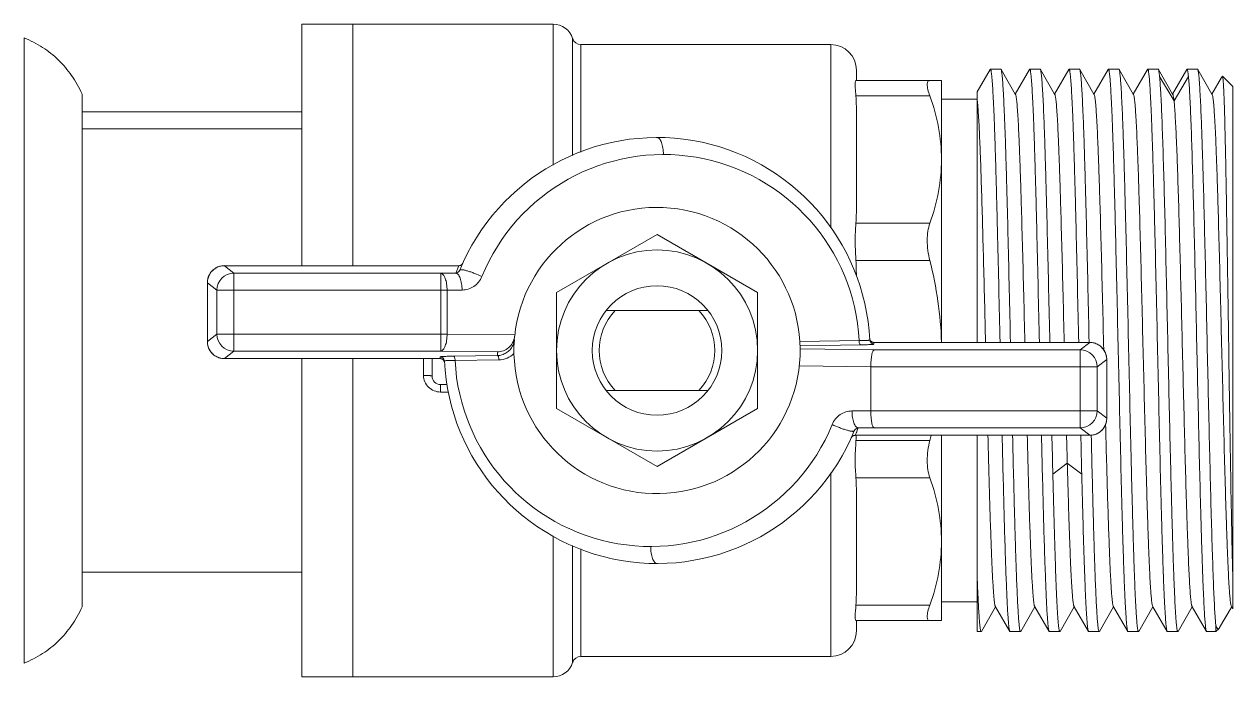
# Model space of a CAD drawing. Header units: millimetres. Extents: x 206 to 1899, y -454 to 296.
# Drawn here: x 659.373 to 663.807, y -386.796 to -384.403 of the extents above; entities that cross this region are included whole.
import ezdxf

# ---------------------------------------------------------------- set-up
doc = ezdxf.new("R2010")
doc.units = ezdxf.units.MM
doc.layers.add('细实线', color=7, linetype='Continuous', lineweight=15)

msp = doc.modelspace()

# ---------------------------------------------------------------- linework, layer by layer
at = {"layer": '细实线', "linetype": 'Continuous', "lineweight": 9}
for p, q in [((660.3914, -384.4027), (661.3133, -384.4027)), ((660.3914, -384.4027), (660.3914, -385.2885)), ((660.5789, -384.4027), (660.5789, -385.2885)), ((661.3133, -384.92), (661.3133, -384.4027)), ((659.3727, -386.7465), (659.3727, -384.4527)), ((661.385, -384.8843), (661.385, -384.4557)), ((661.4149, -384.4777), (662.3321, -384.4777)), ((661.4149, -384.4777), (661.4149, -384.8724)), ((662.3321, -385.1501), (662.3321, -384.4777)), ((662.4258, -384.5715), (662.4258, -384.609)), ((662.9168, -384.5691), (662.8696, -384.6508)), ((662.9168, -384.5691), (662.9176, -384.5683)), ((662.9176, -384.5683), (662.9559, -384.5683)), ((662.9567, -384.5691), (662.9559, -384.5683)), ((663.0089, -384.6594), (662.9567, -384.5691)), ((663.0611, -384.5691), (663.0089, -384.6594)), ((663.0611, -384.5691), (663.062, -384.5683)), ((663.062, -384.5683), (663.1002, -384.5683)), ((663.1011, -384.5691), (663.1002, -384.5683)), ((663.1532, -384.6594), (663.1011, -384.5691)), ((663.2054, -384.5691), (663.1532, -384.6594)), ((663.2054, -384.5691), (663.2063, -384.5683)), ((663.2063, -384.5683), (663.2445, -384.5683)), ((663.2454, -384.5691), (663.2445, -384.5683)), ((663.2975, -384.6594), (663.2454, -384.5691)), ((663.3497, -384.5691), (663.2975, -384.6594)), ((663.3497, -384.5691), (663.3506, -384.5683)), ((663.3506, -384.5683), (663.3888, -384.5683)), ((663.3897, -384.5691), (663.3888, -384.5683)), ((663.4418, -384.6594), (663.3897, -384.5691)), ((663.494, -384.5691), (663.4418, -384.6594)), ((663.494, -384.5691), (663.4949, -384.5683)), ((663.4949, -384.5683), (663.5331, -384.5683)), ((663.534, -384.5691), (663.5331, -384.5683)), ((663.5862, -384.6594), (663.534, -384.5691)), ((663.6383, -384.5691), (663.5862, -384.6594)), ((663.6383, -384.5691), (663.6392, -384.5683)), ((663.6392, -384.5683), (663.6774, -384.5683)), ((663.6783, -384.5691), (663.6774, -384.5683)), ((663.7305, -384.6594), (663.6783, -384.5691)), ((663.7687, -384.5932), (663.7657, -384.5985)), ((663.7687, -384.5932), (663.7693, -384.593)), ((663.8071, -384.6308), (663.7693, -384.593)), ((662.4244, -384.609), (662.7383, -384.609)), ((662.7383, -384.609), (662.7383, -385.5697)), ((663.5914, -384.6844), (663.5383, -384.5949)), ((663.6444, -384.5949), (663.5914, -384.6844)), ((663.7657, -384.5985), (663.7305, -384.6594)), ((663.8071, -384.6309), (663.8071, -386.5475)), ((659.5852, -384.659), (659.5852, -386.5402)), ((662.6955, -384.6658), (662.4244, -384.6658)), ((662.7383, -384.6777), (662.8696, -384.6777)), ((662.8696, -385.5697), (662.8696, -384.6508)), ((663.0099, -384.6611), (663.0089, -384.6594)), ((663.1542, -384.6611), (663.1532, -384.6594)), ((663.2985, -384.6611), (663.2975, -384.6594)), ((663.4428, -384.6611), (663.4418, -384.6594)), ((663.5871, -384.6611), (663.5862, -384.6594)), ((663.7314, -384.6611), (663.7305, -384.6594)), ((660.3914, -384.7246), (659.5852, -384.7246)), ((662.4258, -384.7046), (662.4258, -385.0937)), ((660.3914, -384.7871), (659.5852, -384.7871)), ((662.6955, -385.1324), (662.4244, -385.1324)), ((661.3258, -385.3867), (661.6946, -385.1738)), ((661.6946, -385.1738), (662.0633, -385.3867)), ((660.9677, -385.2885), (660.1072, -385.2885)), ((660.9678, -385.2885), (660.1072, -385.2885)), ((660.1072, -385.2885), (660.1419, -385.3162)), ((660.1072, -385.2885), (660.1072, -385.2885)), ((660.964, -385.297), (660.9677, -385.2885)), ((660.9677, -385.2885), (660.9678, -385.2885)), ((660.982, -385.2792), (660.982, -385.2793)), ((662.6955, -385.2697), (662.4244, -385.2697)), ((660.1419, -385.3162), (660.9012, -385.3162)), ((660.1419, -385.3162), (660.1419, -385.6017)), ((660.9012, -385.3162), (660.9562, -385.3155)), ((660.9012, -385.6017), (660.9012, -385.3162)), ((660.9562, -385.3155), (660.9567, -385.3144)), ((660.0447, -385.3509), (660.0447, -385.3509)), ((660.0794, -385.3787), (660.0447, -385.3509)), ((660.0447, -385.3509), (660.0447, -385.567)), ((660.0447, -385.3509), (660.0447, -385.567)), ((660.0794, -385.3787), (660.9245, -385.3787)), ((660.0794, -385.5392), (660.0794, -385.3787)), ((660.9795, -385.3779), (660.9245, -385.3787)), ((660.9245, -385.3787), (660.9245, -385.5392)), ((661.3258, -385.8125), (661.3258, -385.3867)), ((662.0633, -385.3867), (662.0633, -385.8125)), ((661.8812, -385.4527), (661.5079, -385.4527)), ((660.0447, -385.567), (660.0794, -385.5392)), ((660.0447, -385.567), (660.0447, -385.567)), ((660.0794, -385.5392), (660.9245, -385.5392)), ((660.9245, -385.5392), (661.1726, -385.5427)), ((662.2185, -385.5662), (662.4356, -385.5632)), ((662.4745, -385.555), (662.4745, -385.555)), ((662.476, -385.5608), (662.4745, -385.555)), ((660.1419, -385.6017), (660.1072, -385.6295)), ((660.9012, -385.6017), (660.1419, -385.6017)), ((661.1099, -385.6046), (660.9012, -385.6017)), ((662.4414, -385.5788), (662.2193, -385.5819)), ((662.2195, -385.5937), (662.4907, -385.5975)), ((663.2819, -385.5697), (662.4901, -385.5697)), ((663.2819, -385.5697), (662.4901, -385.5697)), ((662.4901, -385.5697), (662.4901, -385.5697)), ((662.4907, -385.5975), (663.2472, -385.5975)), ((663.2472, -385.5975), (663.2819, -385.5697)), ((663.2472, -385.8829), (663.2472, -385.5975)), ((663.2819, -385.5697), (663.2819, -385.5697)), ((660.1072, -385.6295), (660.899, -385.6295)), ((660.1072, -385.6295), (660.899, -385.6295)), ((660.1072, -385.6295), (660.1072, -385.6295)), ((660.3914, -385.6295), (660.3914, -386.7965)), ((660.5789, -385.6295), (660.5789, -386.7965)), ((660.838, -385.691), (660.838, -385.6295)), ((660.8692, -385.6295), (660.8692, -385.6933)), ((660.899, -385.6295), (660.899, -385.6295)), ((660.9131, -385.6384), (660.9146, -385.6442)), ((660.9146, -385.6442), (660.9146, -385.6442)), ((660.9478, -385.6204), (661.1087, -385.6181)), ((661.1145, -385.6337), (660.9536, -385.636)), ((662.4787, -385.6601), (662.2165, -385.6564)), ((663.3444, -385.6322), (663.3097, -385.6599)), ((663.3444, -385.6322), (663.3444, -385.6322)), ((663.3444, -385.8483), (663.3444, -385.6322)), ((663.3444, -385.8483), (663.3444, -385.6322)), ((663.3097, -385.6599), (662.4787, -385.6599)), ((662.4787, -385.6601), (662.4787, -385.8203)), ((663.3097, -385.6599), (663.3097, -385.8205)), ((660.9005, -385.7246), (660.9249, -385.7246)), ((660.9005, -385.7246), (660.9005, -385.7519)), ((660.9283, -385.7519), (660.9005, -385.7519)), ((661.5079, -385.7465), (661.8812, -385.7465)), ((661.6946, -386.0254), (661.3258, -385.8125)), ((662.0633, -385.8125), (661.6946, -386.0254)), ((662.4097, -385.8213), (662.4787, -385.8203)), ((662.4787, -385.8205), (663.3097, -385.8205)), ((663.3097, -385.8205), (663.3444, -385.8483)), ((663.3444, -385.8483), (663.3444, -385.8483)), ((662.4071, -385.9199), (662.4071, -385.9199)), ((662.4252, -385.9022), (662.4214, -385.9107)), ((662.4214, -385.9107), (663.2819, -385.9107)), ((662.4214, -385.9107), (663.2819, -385.9107)), ((662.4214, -385.9107), (662.4214, -385.9107)), ((662.4252, -385.9108), (662.4252, -385.9116)), ((662.4252, -385.9108), (662.4252, -385.9116)), ((662.4329, -385.8838), (662.4324, -385.8849)), ((662.4907, -385.8829), (662.4329, -385.8838)), ((663.2472, -385.8829), (662.4907, -385.8829)), ((662.7383, -385.9107), (662.7383, -386.5902)), ((662.8696, -386.6308), (662.8696, -385.9107)), ((663.2819, -385.9107), (663.2472, -385.8829)), ((663.2819, -385.9107), (663.2819, -385.9107)), ((662.4244, -385.9295), (662.6955, -385.9295)), ((663.1997, -386.0123), (663.1467, -386.0527)), ((663.2528, -386.0527), (663.1997, -386.0123)), ((662.3321, -386.7215), (662.3321, -386.0477)), ((662.6955, -386.0668), (662.4244, -386.0668)), ((662.4258, -386.1055), (662.4258, -386.4946)), ((661.3133, -386.7965), (661.3133, -386.2813)), ((661.385, -386.7435), (661.385, -386.3151)), ((661.4149, -386.3268), (661.4149, -386.7215)), ((659.5852, -386.4121), (660.3914, -386.4121)), ((662.6955, -386.5334), (662.4244, -386.5334)), ((662.8696, -386.5215), (662.7383, -386.5215)), ((662.8732, -386.5239), (662.873, -386.5217)), ((662.8846, -386.6301), (662.9368, -386.5398)), ((662.9358, -386.5381), (662.9368, -386.5398)), ((662.9368, -386.5398), (662.9889, -386.6301)), ((663.0289, -386.6301), (663.0811, -386.5398)), ((663.0801, -386.5381), (663.0811, -386.5398)), ((663.0811, -386.5398), (663.1332, -386.6301)), ((663.1732, -386.6301), (663.2254, -386.5398)), ((663.2244, -386.5381), (663.2254, -386.5398)), ((663.2254, -386.5398), (663.2775, -386.6301)), ((663.3175, -386.6301), (663.3697, -386.5398)), ((663.3687, -386.5381), (663.3697, -386.5398)), ((663.3697, -386.5398), (663.4218, -386.6301)), ((663.4618, -386.6301), (663.514, -386.5398)), ((663.513, -386.5381), (663.514, -386.5398)), ((663.514, -386.5398), (663.5662, -386.6301)), ((663.6062, -386.6301), (663.6583, -386.5398)), ((663.6573, -386.5381), (663.6583, -386.5398)), ((663.6583, -386.5398), (663.7105, -386.6301)), ((663.7586, -386.616), (663.8004, -386.5436)), ((663.8004, -386.5436), (663.8026, -386.5398)), ((663.8017, -386.5381), (663.8071, -386.5475)), ((662.7383, -386.5902), (662.4244, -386.5902)), ((662.4258, -386.5902), (662.4258, -386.6277)), ((662.8696, -386.6308), (662.8837, -386.6308)), ((662.8846, -386.6301), (662.8837, -386.6308)), ((662.9889, -386.6301), (662.9898, -386.6308)), ((663.028, -386.6308), (662.9898, -386.6308)), ((663.0289, -386.6301), (663.028, -386.6308)), ((663.1332, -386.6301), (663.1341, -386.6308)), ((663.1723, -386.6308), (663.1341, -386.6308)), ((663.1732, -386.6301), (663.1723, -386.6308)), ((663.2775, -386.6301), (663.2784, -386.6308)), ((663.3166, -386.6308), (663.2784, -386.6308)), ((663.3175, -386.6301), (663.3166, -386.6308)), ((663.4218, -386.6301), (663.4227, -386.6308)), ((663.461, -386.6308), (663.4227, -386.6308)), ((663.4618, -386.6301), (663.461, -386.6308)), ((663.5662, -386.6301), (663.567, -386.6308)), ((663.6053, -386.6308), (663.567, -386.6308)), ((663.6062, -386.6301), (663.6053, -386.6308)), ((663.7105, -386.6301), (663.7114, -386.6308)), ((663.7114, -386.6308), (663.7446, -386.6308)), ((663.7446, -386.6308), (663.7446, -386.6063)), ((663.7564, -386.619), (663.7446, -386.6308)), ((663.7586, -386.616), (663.7564, -386.619)), ((662.3321, -386.7215), (661.4149, -386.7215)), ((660.3914, -386.7965), (661.3133, -386.7965))]:
    msp.add_line(p, q, dxfattribs=at)
for points in [[(660.1072, -385.2885), (660.0987, -385.289), (660.0833, -385.2932), (660.0693, -385.3012), (660.0578, -385.3126), (660.0497, -385.3265), (660.0454, -385.3419), (660.0447, -385.3509)], [(660.982, -385.2793), (660.9785, -385.2842), (660.9734, -385.2874), (660.9678, -385.2885)], [(660.0447, -385.567), (660.0453, -385.5755), (660.0494, -385.5909), (660.0575, -385.6049), (660.0689, -385.6163), (660.0828, -385.6245), (660.0981, -385.6288), (660.1072, -385.6295)], [(662.4901, -385.5697), (662.4846, -385.5687), (662.4795, -385.5656), (662.476, -385.5608)], [(663.3444, -385.6322), (663.3438, -385.6237), (663.3397, -385.6083), (663.3316, -385.5943), (663.3203, -385.5828), (663.3064, -385.5747), (663.291, -385.5704), (663.2819, -385.5697)], [(660.899, -385.6295), (660.9045, -385.6305), (660.9096, -385.6336), (660.9131, -385.6384)], [(663.2819, -385.9107), (663.2904, -385.9101), (663.3058, -385.906), (663.3198, -385.8979), (663.3313, -385.8866), (663.3394, -385.8727), (663.3438, -385.8573), (663.3444, -385.8483)], [(662.4071, -385.9199), (662.4106, -385.915), (662.4157, -385.9118), (662.4214, -385.9107)]]:
    msp.add_lwpolyline(points, dxfattribs=at)
for radius in [0.3688, 0.2375]:
    msp.add_circle((661.6946, -385.5996), radius, dxfattribs=at)
for centre, radius, start, end in [((661.3133, -384.4777), 0.075, 17.1046, 90), ((661.4149, -384.4465), 0.0312, 197.1046, 270), ((662.3321, -384.5715), 0.0938, 0, 90), ((661.6946, -385.5996), 0.7812, 2.8027, 157.8184), ((661.7178, -385.5996), 0.7188, 2.9055, 157.8183), ((661.6946, -385.5996), 0.525, 175.5961, 174.2452), ((660.1074, -385.3512), 0.0627, 123.3524, 131.5249), ((660.1072, -385.3509), 0.0624, 116.5983, 123.3455), ((660.1073, -385.3511), 0.0626, 108.4489, 116.5905), ((660.1072, -385.3509), 0.0624, 101.6606, 108.4375), ((660.1073, -385.3512), 0.0628, 90.073, 101.6579), ((661.6945, -385.6152), 0.7968, 156.4675, 157.8185), ((660.9677, -385.2728), 0.0157, 270.0226, 281.6998), ((660.9677, -385.2727), 0.0157, 281.6652, 291.3687), ((660.1075, -385.351), 0.0628, 168.0407, 179.9267), ((660.1071, -385.3509), 0.0624, 161.4085, 168.0359), ((660.1073, -385.351), 0.0626, 153.1593, 161.3984), ((660.1072, -385.351), 0.0624, 146.4884, 153.1506), ((660.1074, -385.3511), 0.0627, 138.2686, 146.4826), ((660.1071, -385.3509), 0.0624, 131.5333, 138.259), ((660.142, -385.3788), 0.0626, 90.1139, 179.9072), ((661.6946, -385.5996), 0.2122, 136.1959, 223.8041), ((661.6946, -385.5996), 0.2122, 316.1959, 43.8041), ((660.1075, -385.5669), 0.0628, 180.0732, 191.7176), ((660.142, -385.5391), 0.0626, 180.0928, 269.8862), ((661.1078, -385.5543), 0.0635, 334.9398, 355.5451), ((662.4905, -385.5606), 0.0156, 182.8203, 270.0215), ((662.49, -385.5542), 0.0155, 204.9163, 208.5376), ((662.4902, -385.554), 0.0157, 208.5912, 227.0456), ((662.4901, -385.5541), 0.0156, 227.1155, 231.9619), ((662.4902, -385.554), 0.0157, 231.9797, 248.9418), ((662.4902, -385.554), 0.0158, 249.0602, 262.2297), ((660.1071, -385.567), 0.0624, 191.7205, 198.3667), ((660.1073, -385.5669), 0.0626, 198.3781, 206.6263), ((660.1072, -385.567), 0.0624, 206.6342, 213.3057), ((660.1074, -385.5668), 0.0627, 213.3126, 221.5229), ((660.1071, -385.567), 0.0624, 221.5313, 228.2566), ((661.6946, -385.6621), 0.5875, 174.3896, 175.7118), ((662.4901, -385.5542), 0.0156, 262.2128, 269.9791), ((661.6949, -385.6152), 0.7966, 2.8024, 3.2716), ((663.2471, -385.66), 0.0626, 0.0928, 89.8862), ((663.2818, -385.6325), 0.0628, 78.098, 89.9269), ((663.2819, -385.6321), 0.0624, 71.3352, 78.0934), ((663.2818, -385.6323), 0.0626, 63.1933, 71.3252), ((663.2819, -385.6322), 0.0624, 56.4475, 63.1846), ((663.2817, -385.6324), 0.0627, 48.2662, 56.4417), ((663.282, -385.6321), 0.0624, 41.5313, 48.2566), ((663.2817, -385.6324), 0.0627, 33.3126, 41.5229), ((663.2819, -385.6322), 0.0624, 26.6342, 33.3057), ((663.2818, -385.6323), 0.0626, 18.3781, 26.6263), ((663.282, -385.6322), 0.0624, 11.7205, 18.3667), ((660.1074, -385.5668), 0.0627, 228.2662, 236.4417), ((660.1072, -385.567), 0.0624, 236.4475, 243.1846), ((660.1073, -385.5668), 0.0626, 243.1933, 251.3252), ((660.1072, -385.5671), 0.0624, 251.3352, 258.0934), ((660.1073, -385.5667), 0.0628, 258.098, 269.9269), ((660.8986, -385.6385), 0.0156, 2.8176, 90.0215), ((661.6942, -385.584), 0.7966, 182.7997, 183.2716), ((660.899, -385.645), 0.0156, 82.2128, 89.9791), ((660.899, -385.6452), 0.0158, 69.0602, 82.2297), ((660.899, -385.6451), 0.0157, 51.9797, 68.9418), ((660.899, -385.6451), 0.0156, 47.1155, 51.9619), ((660.8989, -385.6451), 0.0157, 28.5912, 47.0456), ((660.8991, -385.645), 0.0155, 25.1929, 28.5373), ((661.6946, -385.5996), 0.7812, 182.8, 337.8159), ((661.6714, -385.5996), 0.7188, 182.9024, 337.8157), ((663.2816, -385.6323), 0.0628, 0.0732, 11.7176), ((660.9005, -385.6933), 0.0312, 180, 270), ((663.2471, -385.8204), 0.0626, 270.1139, 359.9072), ((663.2819, -385.8482), 0.0624, 326.4884, 333.1506), ((663.2818, -385.8482), 0.0626, 333.1593, 341.3984), ((663.282, -385.8483), 0.0624, 341.4085, 348.0359), ((663.2816, -385.8482), 0.0628, 348.0407, 359.9267), ((662.4214, -385.9264), 0.0157, 101.6652, 111.3687), ((662.4214, -385.9264), 0.0157, 90.0226, 101.6998), ((661.5552, -385.8827), 0.8705, 356.9201, 358.0997), ((661.6946, -385.584), 0.7968, 336.4666, 337.8159), ((661.1801, -385.5464), 1.5631, 345.8125, 346.5164), ((663.2818, -385.8479), 0.0628, 270.073, 281.6579), ((663.2819, -385.8483), 0.0624, 281.6606, 288.4375), ((663.2818, -385.8481), 0.0626, 288.4489, 296.5905), ((663.2819, -385.8483), 0.0624, 296.5983, 303.3455), ((663.2817, -385.848), 0.0627, 303.3524, 311.5249), ((663.282, -385.8483), 0.0624, 311.5333, 318.259), ((663.2817, -385.8481), 0.0627, 318.2686, 326.4826), ((662.3321, -386.6277), 0.0938, 270, 0), ((661.4149, -386.7527), 0.0312, 90, 162.8954), ((661.3133, -386.7215), 0.075, 270, 342.8954)]:
    msp.add_arc(centre, radius, start, end, dxfattribs=at)
for points, knots in [([(659.5852, -384.659), (659.5743, -384.6353), (659.5491, -384.5907), (659.5001, -384.5325), (659.441, -384.4856), (659.3962, -384.4624), (659.3727, -384.4527)], [0, 0, 0, 0, 0.25758, 0.504042, 0.748427, 1, 1, 1, 1]), ([(662.9176, -384.5683), (662.9178, -384.5683), (662.9184, -384.5687), (662.9192, -384.5703), (662.9201, -384.5739), (662.9211, -384.5799), (662.9222, -384.5882), (662.9233, -384.5989), (662.9244, -384.6119), (662.9255, -384.6272), (662.927, -384.6521), (662.9289, -384.6886), (662.9311, -384.7386), (662.9333, -384.7967), (662.9355, -384.8622), (662.9376, -384.9345), (662.9398, -385.013), (662.942, -385.097), (662.945, -385.2175), (662.9487, -385.3756), (662.9516, -385.504), (662.9531, -385.5697)], [0, 0, 0, 0, 0.000627, 0.001679, 0.005423, 0.011477, 0.019866, 0.030582, 0.043603, 0.058907, 0.076459, 0.118138, 0.168266, 0.226376, 0.291934, 0.364334, 0.442903, 0.526916, 0.615591, 0.803609, 1, 1, 1, 1]), ([(662.9913, -385.5697), (662.9898, -385.5056), (662.987, -385.3802), (662.9828, -385.1982), (662.9792, -385.0542), (662.9763, -384.9477), (662.9741, -384.876), (662.972, -384.8107), (662.9698, -384.7523), (662.9677, -384.7014), (662.9656, -384.6584), (662.9638, -384.6277), (662.9622, -384.6074), (662.9612, -384.5954), (662.9601, -384.5856), (662.9591, -384.5781), (662.9581, -384.5728), (662.9573, -384.57), (662.9567, -384.5691)], [0, 0, 0, 0, 0.191779, 0.375758, 0.545466, 0.623077, 0.694933, 0.7604, 0.818905, 0.869932, 0.913032, 0.947835, 0.962026, 0.974038, 0.983849, 0.99144, 0.996812, 1, 1, 1, 1]), ([(663.062, -384.5683), (663.0622, -384.5683), (663.0627, -384.5687), (663.0635, -384.5703), (663.0644, -384.5739), (663.0654, -384.5799), (663.0665, -384.5882), (663.0676, -384.5989), (663.0687, -384.6119), (663.0698, -384.6272), (663.0713, -384.6521), (663.0732, -384.6886), (663.0754, -384.7386), (663.0776, -384.7967), (663.0798, -384.8622), (663.082, -384.9345), (663.0842, -385.013), (663.0864, -385.097), (663.0893, -385.2175), (663.093, -385.3756), (663.0959, -385.504), (663.0974, -385.5697)], [0, 0, 0, 0, 0.000627, 0.001679, 0.005423, 0.011477, 0.019866, 0.030582, 0.043603, 0.058907, 0.076459, 0.118138, 0.168266, 0.226376, 0.291934, 0.364334, 0.442903, 0.526916, 0.615591, 0.803609, 1, 1, 1, 1]), ([(663.1356, -385.5697), (663.1342, -385.5057), (663.1314, -385.3803), (663.1271, -385.1982), (663.1235, -385.0543), (663.1206, -384.9477), (663.1184, -384.876), (663.1163, -384.8107), (663.1142, -384.7523), (663.112, -384.7014), (663.1099, -384.6584), (663.1081, -384.6277), (663.1065, -384.6074), (663.1055, -384.5954), (663.1044, -384.5856), (663.1034, -384.5781), (663.1024, -384.5728), (663.1016, -384.57), (663.1011, -384.5691)], [0, 0, 0, 0, 0.191778, 0.375757, 0.545465, 0.623075, 0.694932, 0.7604, 0.818905, 0.869931, 0.913032, 0.947835, 0.962026, 0.974038, 0.983849, 0.99144, 0.996812, 1, 1, 1, 1]), ([(663.2063, -384.5683), (663.2065, -384.5683), (663.207, -384.5687), (663.2078, -384.5703), (663.2087, -384.5739), (663.2098, -384.5799), (663.2108, -384.5882), (663.2119, -384.5989), (663.213, -384.6119), (663.2141, -384.6272), (663.2156, -384.6521), (663.2175, -384.6886), (663.2197, -384.7386), (663.2219, -384.7967), (663.2241, -384.8622), (663.2263, -384.9345), (663.2285, -385.013), (663.2307, -385.097), (663.2337, -385.2175), (663.2373, -385.3756), (663.2402, -385.504), (663.2417, -385.5697)], [0, 0, 0, 0, 0.000627, 0.001679, 0.005423, 0.011477, 0.019866, 0.030582, 0.043604, 0.058907, 0.07646, 0.118139, 0.168266, 0.226377, 0.291935, 0.364336, 0.442905, 0.526917, 0.615593, 0.803611, 1, 1, 1, 1]), ([(663.2799, -385.5697), (663.2785, -385.5057), (663.2757, -385.3803), (663.2714, -385.1982), (663.2678, -385.0543), (663.2649, -384.9477), (663.2627, -384.876), (663.2606, -384.8107), (663.2585, -384.7523), (663.2563, -384.7014), (663.2542, -384.6584), (663.2524, -384.6277), (663.2509, -384.6074), (663.2498, -384.5954), (663.2487, -384.5856), (663.2477, -384.5781), (663.2467, -384.5728), (663.2459, -384.57), (663.2454, -384.5691)], [0, 0, 0, 0, 0.191777, 0.375755, 0.545463, 0.623074, 0.694931, 0.760399, 0.818904, 0.869931, 0.913032, 0.947835, 0.962026, 0.974038, 0.983849, 0.99144, 0.996812, 1, 1, 1, 1]), ([(663.3506, -384.5683), (663.3508, -384.5683), (663.3513, -384.5687), (663.3521, -384.5704), (663.353, -384.5739), (663.3541, -384.58), (663.3552, -384.5885), (663.3563, -384.5993), (663.3573, -384.6124), (663.3584, -384.6279), (663.36, -384.6531), (663.3619, -384.69), (663.3641, -384.7407), (663.3663, -384.7994), (663.3685, -384.8657), (663.3707, -384.9388), (663.3729, -385.0182), (663.3751, -385.103), (663.3781, -385.2247), (663.3818, -385.3841), (663.3862, -385.5799), (663.3906, -385.7765), (663.395, -385.9665), (663.3987, -386.1174), (663.4017, -386.2295), (663.4039, -386.3052), (663.4061, -386.3742), (663.4083, -386.436), (663.4105, -386.49), (663.4127, -386.5355), (663.4146, -386.5681), (663.4162, -386.5896), (663.4173, -386.6023), (663.4184, -386.6126), (663.4194, -386.6206), (663.4205, -386.6262), (663.4213, -386.6291), (663.4218, -386.6301)], [0, 0, 0, 0, 0.000307, 0.000824, 0.002665, 0.005642, 0.009768, 0.015039, 0.021443, 0.02897, 0.037602, 0.058097, 0.082742, 0.111304, 0.143518, 0.179082, 0.21766, 0.258893, 0.302393, 0.394541, 0.490652, 0.587125, 0.680343, 0.766814, 0.806494, 0.843299, 0.876883, 0.906933, 0.933165, 0.955337, 0.973241, 0.98054, 0.986714, 0.991751, 0.995643, 0.998386, 1, 1, 1, 1]), ([(663.461, -386.6308), (663.4607, -386.6308), (663.4602, -386.6305), (663.4594, -386.6288), (663.4585, -386.6252), (663.4574, -386.6192), (663.4564, -386.6107), (663.4553, -386.5999), (663.4542, -386.5867), (663.4531, -386.5713), (663.4515, -386.5461), (663.4496, -386.5091), (663.4474, -386.4585), (663.4452, -386.3997), (663.443, -386.3335), (663.4408, -386.2603), (663.4386, -386.181), (663.4364, -386.0962), (663.4334, -385.9745), (663.4297, -385.8151), (663.4253, -385.6192), (663.4209, -385.4226), (663.4166, -385.2327), (663.4129, -385.0818), (663.4098, -384.9697), (663.4076, -384.894), (663.4054, -384.8249), (663.4032, -384.7631), (663.401, -384.7092), (663.3988, -384.6636), (663.3969, -384.6311), (663.3953, -384.6096), (663.3943, -384.5969), (663.3932, -384.5865), (663.3921, -384.5786), (663.391, -384.573), (663.3902, -384.5701), (663.3897, -384.5691)], [0, 0, 0, 0, 0.000307, 0.000824, 0.002665, 0.005642, 0.009768, 0.015039, 0.021443, 0.02897, 0.037602, 0.058097, 0.082742, 0.111304, 0.143518, 0.179082, 0.21766, 0.258893, 0.302393, 0.394541, 0.490652, 0.587125, 0.680343, 0.766814, 0.806494, 0.843299, 0.876883, 0.906933, 0.933165, 0.955337, 0.973241, 0.98054, 0.986714, 0.991751, 0.995643, 0.998386, 1, 1, 1, 1]), ([(663.4949, -384.5683), (663.4951, -384.5683), (663.4956, -384.5687), (663.4964, -384.5704), (663.4974, -384.5739), (663.4984, -384.58), (663.4995, -384.5885), (663.5006, -384.5993), (663.5017, -384.6124), (663.5028, -384.6279), (663.5043, -384.6531), (663.5062, -384.69), (663.5084, -384.7407), (663.5106, -384.7994), (663.5128, -384.8657), (663.515, -384.9388), (663.5172, -385.0182), (663.5194, -385.103), (663.5225, -385.2247), (663.5262, -385.3841), (663.5305, -385.5799), (663.5349, -385.7765), (663.5393, -385.9665), (663.543, -386.1174), (663.546, -386.2295), (663.5482, -386.3052), (663.5504, -386.3742), (663.5526, -386.436), (663.5548, -386.49), (663.557, -386.5355), (663.5589, -386.5681), (663.5605, -386.5896), (663.5616, -386.6023), (663.5627, -386.6126), (663.5637, -386.6206), (663.5648, -386.6262), (663.5656, -386.6291), (663.5662, -386.6301)], [0, 0, 0, 0, 0.000307, 0.000824, 0.002665, 0.005642, 0.009768, 0.015039, 0.021443, 0.02897, 0.037602, 0.058097, 0.082742, 0.111304, 0.143518, 0.179082, 0.21766, 0.258893, 0.302393, 0.394541, 0.490652, 0.587125, 0.680343, 0.766814, 0.806494, 0.843299, 0.876883, 0.906933, 0.933165, 0.955337, 0.973241, 0.98054, 0.986714, 0.991751, 0.995643, 0.998386, 1, 1, 1, 1]), ([(663.5383, -384.5949), (663.538, -384.5916), (663.5374, -384.5858), (663.5364, -384.5782), (663.5353, -384.5729), (663.5345, -384.57), (663.534, -384.5691)], [0, 0, 0, 0, 0.37806, 0.670601, 0.877463, 1, 1, 1, 1]), ([(663.6392, -384.5683), (663.6395, -384.5683), (663.6401, -384.5689), (663.641, -384.5711), (663.6421, -384.5761), (663.6433, -384.5844), (663.644, -384.591), (663.6444, -384.5949)], [0, 0, 0, 0, 0.028252, 0.079682, 0.267949, 0.574615, 1, 1, 1, 1]), ([(663.7446, -386.6063), (663.7437, -386.5982), (663.7422, -386.5794), (663.7392, -386.5315), (663.7357, -386.4533), (663.7318, -386.3393), (663.7277, -386.2014), (663.7237, -386.0439), (663.7196, -385.8721), (663.7155, -385.6914), (663.7115, -385.5078), (663.7074, -385.3271), (663.7033, -385.1553), (663.6999, -385.0202), (663.697, -384.9206), (663.695, -384.8539), (663.6929, -384.7931), (663.6909, -384.739), (663.6888, -384.6918), (663.6868, -384.6519), (663.685, -384.6235), (663.6836, -384.6047), (663.6826, -384.5936), (663.6815, -384.5845), (663.6806, -384.5775), (663.6796, -384.5726), (663.6788, -384.57), (663.6783, -384.5691)], [0, 0, 0, 0, 0.011929, 0.027764, 0.070604, 0.12715, 0.195576, 0.273668, 0.358897, 0.448505, 0.539588, 0.629196, 0.714426, 0.79252, 0.828088, 0.860947, 0.89083, 0.917495, 0.940727, 0.960337, 0.976171, 0.982631, 0.988103, 0.992578, 0.99605, 0.998518, 1, 1, 1, 1]), ([(663.7693, -384.593), (663.7694, -384.5932), (663.7696, -384.5936), (663.77, -384.5951), (663.7705, -384.5979), (663.7711, -384.6025), (663.7716, -384.6086), (663.7722, -384.6163), (663.7728, -384.6256), (663.7734, -384.6364), (663.7742, -384.6539), (663.7752, -384.6795), (663.7763, -384.7145), (663.7775, -384.7552), (663.7786, -384.8013), (663.7798, -384.8525), (663.781, -384.9084), (663.7821, -384.9688), (663.7837, -385.0569), (663.7857, -385.175), (663.788, -385.324), (663.7904, -385.4799), (663.7927, -385.6385), (663.795, -385.7957), (663.7981, -385.9904), (663.8011, -386.1698), (663.8044, -386.3289), (663.8061, -386.397), (663.8071, -386.4277)], [0, 0, 0, 0, 0.000309, 0.000818, 0.002467, 0.004973, 0.008334, 0.012551, 0.017618, 0.023527, 0.03027, 0.046218, 0.065363, 0.087587, 0.112752, 0.140698, 0.171249, 0.204209, 0.239368, 0.315362, 0.397266, 0.482946, 0.570152, 0.656578, 0.739921, 0.888544, 0.949789, 1, 1, 1, 1]), ([(662.4244, -384.609), (662.424, -384.609), (662.4233, -384.6099), (662.4228, -384.6112), (662.4221, -384.6138), (662.4216, -384.618), (662.4215, -384.6218), (662.4215, -384.624)], [0, 0, 0, 0, 0.091409, 0.173498, 0.282657, 0.584801, 1, 1, 1, 1]), ([(662.4215, -384.624), (662.4215, -384.6267), (662.4218, -384.6327), (662.4224, -384.6424), (662.4233, -384.6536), (662.4241, -384.6616), (662.4244, -384.6658)], [0, 0, 0, 0, 0.19404, 0.426979, 0.696532, 1, 1, 1, 1]), ([(662.6955, -384.6658), (662.6927, -384.658), (662.6891, -384.6468), (662.6864, -384.6326), (662.6856, -384.6243), (662.6861, -384.6177), (662.6878, -384.6127), (662.6912, -384.6095), (662.6941, -384.609), (662.6955, -384.609)], [0, 0, 0, 0, 0.396035, 0.554921, 0.685547, 0.788364, 0.867328, 0.932406, 1, 1, 1, 1]), ([(663.6053, -386.6308), (663.6051, -386.6308), (663.6046, -386.6305), (663.6038, -386.6291), (663.603, -386.6259), (663.602, -386.6206), (663.601, -386.6131), (663.5999, -386.6035), (663.5989, -386.5919), (663.5979, -386.5782), (663.5964, -386.556), (663.5946, -386.5232), (663.5926, -386.4783), (663.5905, -386.426), (663.5884, -386.3669), (663.5864, -386.3015), (663.5843, -386.2302), (663.5822, -386.1537), (663.5794, -386.0432), (663.5759, -385.8969), (663.5718, -385.7153), (663.5676, -385.5299), (663.5635, -385.3467), (663.5594, -385.1719), (663.5553, -385.0113), (663.5513, -384.8701), (663.5472, -384.7531), (663.5437, -384.6725), (663.5407, -384.6229), (663.5392, -384.6033), (663.5383, -384.5949)], [0, 0, 0, 0, 0.000288, 0.000758, 0.002412, 0.005078, 0.008771, 0.013487, 0.019219, 0.025959, 0.033692, 0.052075, 0.07422, 0.099944, 0.129037, 0.161256, 0.196337, 0.233988, 0.273898, 0.359158, 0.449297, 0.541334, 0.632228, 0.718972, 0.798699, 0.868773, 0.92688, 0.971104, 0.98754, 1, 1, 1, 1]), ([(663.6444, -384.5949), (663.6452, -384.6032), (663.6468, -384.6224), (663.6497, -384.6711), (663.6532, -384.7501), (663.6572, -384.8648), (663.6612, -385.0031), (663.6652, -385.1607), (663.6693, -385.3324), (663.6734, -385.5127), (663.6774, -385.6958), (663.6815, -385.8758), (663.6855, -386.0469), (663.689, -386.1814), (663.6918, -386.2804), (663.6939, -386.3469), (663.6959, -386.4073), (663.6979, -386.4612), (663.7, -386.5081), (663.702, -386.5477), (663.7038, -386.576), (663.7052, -386.5947), (663.7062, -386.6057), (663.7073, -386.6147), (663.7082, -386.6217), (663.7092, -386.6266), (663.71, -386.6292), (663.7105, -386.6301)], [0, 0, 0, 0, 0.012276, 0.028428, 0.071806, 0.128755, 0.197446, 0.27567, 0.360909, 0.450419, 0.541319, 0.63068, 0.715627, 0.793424, 0.828848, 0.861569, 0.891321, 0.917868, 0.940993, 0.960515, 0.976275, 0.982706, 0.988153, 0.992608, 0.996065, 0.998524, 1, 1, 1, 1]), ([(662.7383, -384.8991), (662.7383, -384.8597), (662.7306, -384.7802), (662.709, -384.7035), (662.6955, -384.6658)], [0, 0, 0, 0, 0.496082, 1, 1, 1, 1]), ([(663.0099, -384.6611), (663.0104, -384.6619), (663.0112, -384.6646), (663.0122, -384.6695), (663.0132, -384.6765), (663.0143, -384.6855), (663.0153, -384.6965), (663.0169, -384.715), (663.0187, -384.743), (663.0208, -384.7821), (663.0229, -384.8284), (663.025, -384.8815), (663.0272, -384.9408), (663.0293, -385.0058), (663.0322, -385.1024), (663.0358, -385.2329), (663.04, -385.3979), (663.0428, -385.5116), (663.0443, -385.5697)], [0, 0, 0, 0, 0.003383, 0.008932, 0.01668, 0.026628, 0.038764, 0.053065, 0.088034, 0.131247, 0.18233, 0.240838, 0.306265, 0.378037, 0.455531, 0.624929, 0.808552, 1, 1, 1, 1]), ([(663.1542, -384.6611), (663.1547, -384.6619), (663.1555, -384.6646), (663.1565, -384.6695), (663.1575, -384.6765), (663.1586, -384.6855), (663.1596, -384.6965), (663.1612, -384.715), (663.163, -384.743), (663.1651, -384.7822), (663.1672, -384.8284), (663.1693, -384.8815), (663.1715, -384.9408), (663.1736, -385.0058), (663.1765, -385.1024), (663.1801, -385.2329), (663.1844, -385.398), (663.1871, -385.5117), (663.1886, -385.5697)], [0, 0, 0, 0, 0.003383, 0.008931, 0.01668, 0.026628, 0.038764, 0.053066, 0.088035, 0.131249, 0.182331, 0.24084, 0.306266, 0.378038, 0.455532, 0.62493, 0.808555, 1, 1, 1, 1]), ([(663.2985, -384.6611), (663.299, -384.662), (663.2998, -384.6647), (663.3009, -384.6698), (663.3019, -384.677), (663.303, -384.6863), (663.3041, -384.6977), (663.3056, -384.7169), (663.3075, -384.746), (663.3096, -384.7865), (663.3118, -384.8345), (663.314, -384.8894), (663.3161, -384.9508), (663.3183, -385.0181), (663.3213, -385.1178), (663.325, -385.2522), (663.3293, -385.4217), (663.3321, -385.5383), (663.3336, -385.5977)], [0, 0, 0, 0, 0.003368, 0.008923, 0.016699, 0.026693, 0.038894, 0.053277, 0.088455, 0.131926, 0.183296, 0.242102, 0.307814, 0.379831, 0.457504, 0.626943, 0.809988, 1, 1, 1, 1]), ([(663.4428, -384.6611), (663.4433, -384.662), (663.4441, -384.6647), (663.4452, -384.6698), (663.4462, -384.677), (663.4473, -384.6864), (663.4484, -384.6978), (663.4499, -384.7171), (663.4518, -384.7462), (663.454, -384.7868), (663.4561, -384.8349), (663.4583, -384.89), (663.4605, -384.9515), (663.4626, -385.019), (663.4656, -385.1189), (663.4693, -385.2536), (663.4736, -385.4234), (663.4779, -385.5996), (663.4822, -385.7758), (663.4865, -385.9456), (663.4902, -386.0803), (663.4932, -386.1802), (663.4954, -386.2477), (663.4975, -386.3092), (663.4997, -386.3642), (663.5019, -386.4123), (663.504, -386.453), (663.5059, -386.4821), (663.5075, -386.5014), (663.5085, -386.5128), (663.5096, -386.5221), (663.5107, -386.5294), (663.5117, -386.5345), (663.5125, -386.5372), (663.513, -386.5381)], [0, 0, 0, 0, 0.001684, 0.004461, 0.00835, 0.013349, 0.019452, 0.026646, 0.044243, 0.065987, 0.091682, 0.121095, 0.153961, 0.189978, 0.22882, 0.313541, 0.405043, 0.499999, 0.594955, 0.686458, 0.771179, 0.810021, 0.846039, 0.878904, 0.908317, 0.934013, 0.955756, 0.973355, 0.980548, 0.98665, 0.991651, 0.995539, 0.998316, 1, 1, 1, 1]), ([(663.5871, -384.6611), (663.5876, -384.6619), (663.5884, -384.6645), (663.5894, -384.6694), (663.5904, -384.6762), (663.5911, -384.6815), (663.5914, -384.6844)], [0, 0, 0, 0, 0.127647, 0.336317, 0.62714, 1, 1, 1, 1]), ([(663.7314, -384.6611), (663.732, -384.662), (663.7328, -384.6647), (663.7338, -384.6698), (663.7349, -384.677), (663.7359, -384.6864), (663.737, -384.6978), (663.7386, -384.7171), (663.7404, -384.7462), (663.7426, -384.7868), (663.7448, -384.8349), (663.7469, -384.89), (663.7491, -384.9515), (663.7513, -385.019), (663.7543, -385.1189), (663.7579, -385.2536), (663.7622, -385.4234), (663.7665, -385.5996), (663.7709, -385.7758), (663.7752, -385.9456), (663.7788, -386.0803), (663.7818, -386.1802), (663.784, -386.2477), (663.7862, -386.3092), (663.7883, -386.3643), (663.7905, -386.4123), (663.7927, -386.453), (663.7945, -386.4821), (663.7961, -386.5014), (663.7972, -386.5128), (663.7982, -386.5221), (663.7993, -386.5294), (663.8003, -386.5345), (663.8011, -386.5372), (663.8017, -386.5381)], [0, 0, 0, 0, 0.001684, 0.004462, 0.00835, 0.013349, 0.019452, 0.026646, 0.044243, 0.065987, 0.091683, 0.121096, 0.153961, 0.189979, 0.228821, 0.313542, 0.405045, 0.500001, 0.594957, 0.686459, 0.771181, 0.810022, 0.84604, 0.878905, 0.908318, 0.934014, 0.955757, 0.973355, 0.980548, 0.98665, 0.99165, 0.995539, 0.998316, 1, 1, 1, 1]), ([(662.8696, -384.682), (662.8703, -384.6886), (662.8717, -384.7038), (662.8744, -384.7422), (662.8776, -384.8044), (662.8813, -384.8949), (662.885, -385.0047), (662.8887, -385.1307), (662.8938, -385.3208), (662.8975, -385.4686), (662.8999, -385.5697)], [0, 0, 0, 0, 0.022348, 0.051587, 0.12989, 0.232813, 0.357563, 0.500746, 0.65846, 1, 1, 1, 1]), ([(663.5914, -384.6844), (663.5922, -384.6919), (663.5937, -384.7094), (663.5967, -384.7537), (663.6001, -384.8255), (663.6041, -384.9298), (663.6081, -385.0555), (663.6122, -385.1988), (663.6162, -385.3549), (663.6203, -385.5189), (663.6243, -385.6855), (663.6284, -385.8493), (663.6324, -386.0051), (663.6359, -386.1276), (663.6387, -386.2179), (663.6408, -386.2785), (663.6428, -386.3336), (663.6448, -386.3828), (663.6469, -386.4258), (663.6489, -386.462), (663.6506, -386.488), (663.6521, -386.5052), (663.6531, -386.5153), (663.6541, -386.5237), (663.6551, -386.5302), (663.6561, -386.5348), (663.6569, -386.5373), (663.6573, -386.5381)], [0, 0, 0, 0, 0.012265, 0.028394, 0.071694, 0.128531, 0.197085, 0.275158, 0.360244, 0.449612, 0.540392, 0.629669, 0.714576, 0.792387, 0.827841, 0.860606, 0.890421, 0.917045, 0.940266, 0.959897, 0.975786, 0.982286, 0.987808, 0.992342, 0.995881, 0.998428, 1, 1, 1, 1]), ([(661.6946, -384.8183), (661.6961, -384.8183), (661.6996, -384.8194), (661.704, -384.8233), (661.7079, -384.8292), (661.7113, -384.837), (661.7141, -384.8464), (661.717, -384.8611), (661.7178, -384.8728), (661.7178, -384.8808)], [0, 0, 0, 0, 0.066259, 0.145781, 0.245167, 0.365713, 0.505606, 0.661195, 1, 1, 1, 1]), ([(662.6955, -385.1324), (662.709, -385.0947), (662.7306, -385.018), (662.7383, -384.9385), (662.7383, -384.8991)], [0, 0, 0, 0, 0.503918, 1, 1, 1, 1]), ([(662.4244, -385.1324), (662.4241, -385.1364), (662.4234, -385.1447), (662.4226, -385.1575), (662.422, -385.1712), (662.4216, -385.1805), (662.4216, -385.1853)], [0, 0, 0, 0, 0.2269, 0.47033, 0.728642, 1, 1, 1, 1]), ([(662.6955, -385.2697), (662.6894, -385.2455), (662.6842, -385.2091), (662.6872, -385.1627), (662.6921, -385.1418), (662.6955, -385.1324)], [0, 0, 0, 0, 0.539492, 0.783634, 1, 1, 1, 1]), ([(662.4216, -385.1853), (662.4215, -385.192), (662.4216, -385.2057), (662.4221, -385.2266), (662.423, -385.248), (662.424, -385.2624), (662.4244, -385.2697)], [0, 0, 0, 0, 0.238718, 0.487124, 0.741951, 1, 1, 1, 1]), ([(662.7379, -385.5697), (662.7367, -385.5191), (662.728, -385.4181), (662.7079, -385.3187), (662.6955, -385.2697)], [0, 0, 0, 0, 0.499987, 1, 1, 1, 1]), ([(660.9012, -385.3162), (660.9028, -385.3164), (660.9062, -385.3177), (660.9105, -385.3218), (660.9144, -385.3278), (660.9177, -385.3356), (660.9206, -385.3449), (660.9235, -385.3594), (660.9244, -385.3709), (660.9245, -385.3787)], [0, 0, 0, 0, 0.06694, 0.1483, 0.249317, 0.370697, 0.510469, 0.66505, 1, 1, 1, 1]), ([(660.9562, -385.3155), (660.959, -385.3153), (660.9653, -385.3132), (660.9698, -385.3079), (660.9711, -385.3046)], [0, 0, 0, 0, 0.441298, 1, 1, 1, 1]), ([(660.9795, -385.3779), (660.9794, -385.3701), (660.9784, -385.3586), (660.9755, -385.3441), (660.9727, -385.3348), (660.9693, -385.327), (660.9654, -385.321), (660.9611, -385.3169), (660.9578, -385.3156), (660.9562, -385.3155)], [0, 0, 0, 0, 0.33495, 0.489531, 0.629303, 0.750683, 0.8517, 0.93306, 1, 1, 1, 1]), ([(660.9567, -385.3144), (660.9597, -385.3144), (660.9659, -385.3125), (660.97, -385.3075), (660.9711, -385.3046)], [0, 0, 0, 0, 0.500099, 1, 1, 1, 1]), ([(660.9711, -385.3046), (660.9715, -385.3038), (660.9736, -385.3031), (660.9763, -385.3031), (660.9796, -385.3033), (660.9835, -385.3039), (660.99, -385.3052), (660.9994, -385.3077), (661.0118, -385.3117), (661.0298, -385.3183), (661.0433, -385.324), (661.0522, -385.3282)], [0, 0, 0, 0, 0.033303, 0.062031, 0.099657, 0.146021, 0.200659, 0.33188, 0.486387, 0.655601, 1, 1, 1, 1]), ([(661.0522, -385.3282), (661.0492, -385.3356), (661.041, -385.3494), (661.0234, -385.3653), (661.0023, -385.3754), (660.987, -385.3778), (660.9795, -385.3779)], [0, 0, 0, 0, 0.257096, 0.508761, 0.755735, 1, 1, 1, 1]), ([(660.9012, -385.6017), (660.9028, -385.6016), (660.9062, -385.6003), (660.9105, -385.5962), (660.9144, -385.5902), (660.9177, -385.5824), (660.9206, -385.573), (660.9235, -385.5586), (660.9244, -385.5471), (660.9245, -385.5392)], [0, 0, 0, 0, 0.06694, 0.1483, 0.249317, 0.370697, 0.510469, 0.66505, 1, 1, 1, 1]), ([(661.1099, -385.6046), (661.117, -385.6044), (661.1315, -385.6016), (661.1512, -385.59), (661.1664, -385.5712), (661.1714, -385.5553), (661.1722, -385.5469)], [0, 0, 0, 0, 0.231307, 0.472121, 0.728493, 1, 1, 1, 1]), ([(662.4356, -385.5632), (662.4384, -385.5632), (662.4437, -385.5631), (662.4513, -385.563), (662.4581, -385.5629), (662.4638, -385.5626), (662.4684, -385.5624), (662.4714, -385.5622), (662.4732, -385.5619), (662.4741, -385.5618), (662.4746, -385.5616), (662.4749, -385.5615), (662.4749, -385.5614)], [0, 0, 0, 0, 0.211561, 0.405976, 0.578175, 0.724503, 0.841829, 0.92769, 0.958169, 0.980202, 0.993871, 1, 1, 1, 1]), ([(662.4414, -385.5788), (662.4411, -385.5787), (662.4403, -385.5784), (662.4386, -385.577), (662.4371, -385.5736), (662.4359, -385.5688), (662.4357, -385.5651), (662.4356, -385.5632)], [0, 0, 0, 0, 0.061954, 0.1476, 0.3697, 0.664362, 1, 1, 1, 1]), ([(661.1087, -385.6181), (661.1144, -385.618), (661.126, -385.6162), (661.1421, -385.6089), (661.1559, -385.5971), (661.1627, -385.5868), (661.1653, -385.5812)], [0, 0, 0, 0, 0.242231, 0.488022, 0.740094, 1, 1, 1, 1]), ([(661.1697, -385.6102), (661.1624, -385.6175), (661.1451, -385.6293), (661.1246, -385.6336), (661.1145, -385.6337)], [0, 0, 0, 0, 0.504672, 1, 1, 1, 1]), ([(662.4905, -385.5762), (662.4905, -385.5763), (662.4901, -385.5765), (662.4895, -385.5767), (662.4884, -385.5769), (662.4869, -385.5771), (662.485, -385.5773), (662.4817, -385.5775), (662.4766, -385.5778), (662.4695, -385.5781), (662.4611, -385.5784), (662.4516, -385.5786), (662.4449, -385.5787), (662.4414, -385.5788)], [0, 0, 0, 0, 0.005883, 0.019474, 0.041493, 0.071997, 0.11085, 0.157842, 0.275264, 0.421653, 0.593855, 0.788205, 1, 1, 1, 1]), ([(662.4907, -385.5975), (662.4898, -385.5976), (662.4885, -385.5988), (662.4872, -385.6007), (662.4856, -385.6039), (662.4839, -385.6092), (662.4822, -385.6169), (662.4807, -385.6262), (662.4796, -385.6367), (662.4789, -385.6482), (662.4787, -385.6561), (662.4787, -385.6601)], [0, 0, 0, 0, 0.042215, 0.072233, 0.109177, 0.204208, 0.326272, 0.472078, 0.636869, 0.815098, 1, 1, 1, 1]), ([(660.8986, -385.6229), (660.8986, -385.6228), (660.899, -385.6226), (660.8996, -385.6225), (660.9007, -385.6223), (660.9022, -385.6221), (660.9041, -385.6219), (660.9074, -385.6216), (660.9125, -385.6213), (660.9197, -385.621), (660.9281, -385.6208), (660.9376, -385.6205), (660.9443, -385.6204), (660.9478, -385.6204)], [0, 0, 0, 0, 0.005882, 0.019476, 0.041499, 0.07201, 0.110871, 0.157873, 0.275314, 0.421717, 0.593921, 0.788252, 1, 1, 1, 1]), ([(660.9536, -385.636), (660.9508, -385.636), (660.9454, -385.636), (660.9378, -385.6361), (660.9311, -385.6363), (660.9253, -385.6365), (660.9208, -385.6367), (660.9177, -385.637), (660.9159, -385.6372), (660.915, -385.6374), (660.9145, -385.6375), (660.9142, -385.6377), (660.9142, -385.6378)], [0, 0, 0, 0, 0.211513, 0.40591, 0.578111, 0.724452, 0.841796, 0.927675, 0.958161, 0.980199, 0.993871, 1, 1, 1, 1]), ([(660.9478, -385.6204), (660.9481, -385.6204), (660.9489, -385.6208), (660.9506, -385.6222), (660.9521, -385.6255), (660.9532, -385.6303), (660.9535, -385.634), (660.9536, -385.636)], [0, 0, 0, 0, 0.061796, 0.147347, 0.369412, 0.664183, 1, 1, 1, 1]), ([(661.1087, -385.6181), (661.1095, -385.6182), (661.1108, -385.6192), (661.112, -385.621), (661.1132, -385.6238), (661.1142, -385.6281), (661.1145, -385.6318), (661.1145, -385.6337)], [0, 0, 0, 0, 0.145703, 0.247078, 0.368773, 0.663842, 1, 1, 1, 1]), ([(660.9005, -385.7519), (660.8924, -385.7519), (660.8762, -385.7488), (660.8555, -385.7354), (660.8413, -385.7152), (660.838, -385.699), (660.838, -385.691)], [0, 0, 0, 0, 0.250639, 0.500731, 0.750355, 1, 1, 1, 1]), ([(660.838, -385.691), (660.84, -385.691), (660.844, -385.691), (660.8498, -385.6911), (660.8551, -385.6913), (660.8598, -385.6916), (660.8637, -385.692), (660.8665, -385.6923), (660.8682, -385.6927), (660.869, -385.693), (660.8692, -385.6932), (660.8692, -385.6933)], [0, 0, 0, 0, 0.193074, 0.379131, 0.550491, 0.700845, 0.824578, 0.91703, 0.975147, 0.991192, 1, 1, 1, 1]), ([(662.3369, -385.871), (662.3399, -385.8636), (662.3482, -385.8498), (662.3658, -385.8339), (662.3869, -385.8238), (662.4021, -385.8214), (662.4097, -385.8213)], [0, 0, 0, 0, 0.257047, 0.508703, 0.755698, 1, 1, 1, 1]), ([(662.4097, -385.8213), (662.4098, -385.8291), (662.4107, -385.8406), (662.4136, -385.8551), (662.4164, -385.8644), (662.4198, -385.8722), (662.4237, -385.8782), (662.428, -385.8823), (662.4313, -385.8836), (662.4329, -385.8838)], [0, 0, 0, 0, 0.335129, 0.489777, 0.629589, 0.750973, 0.851948, 0.933211, 1, 1, 1, 1]), ([(662.4907, -385.8829), (662.4898, -385.8828), (662.4885, -385.8817), (662.4872, -385.8797), (662.4856, -385.8765), (662.4839, -385.8713), (662.4822, -385.8636), (662.4807, -385.8543), (662.4796, -385.8438), (662.4789, -385.8324), (662.4787, -385.8245), (662.4787, -385.8205)], [0, 0, 0, 0, 0.042233, 0.072248, 0.10918, 0.204173, 0.32619, 0.471955, 0.63673, 0.814994, 1, 1, 1, 1]), ([(662.418, -385.8946), (662.4176, -385.8955), (662.4155, -385.8961), (662.4128, -385.8961), (662.4095, -385.8959), (662.4056, -385.8953), (662.3991, -385.894), (662.3897, -385.8915), (662.3773, -385.8875), (662.3594, -385.8809), (662.3458, -385.8752), (662.3369, -385.871)], [0, 0, 0, 0, 0.033236, 0.061941, 0.099547, 0.145893, 0.200516, 0.331713, 0.486214, 0.655449, 1, 1, 1, 1]), ([(663.3403, -385.8697), (663.3415, -385.9148), (663.3437, -386.0018), (663.3472, -386.1265), (663.3502, -386.223), (663.3527, -386.2932), (663.3544, -386.3398), (663.3562, -386.382), (663.3579, -386.4196), (663.3597, -386.4522), (663.3614, -386.4798), (663.3632, -386.5021), (663.3647, -386.5173), (663.366, -386.5268), (663.3668, -386.5318), (663.3677, -386.5355), (663.3683, -386.5374), (663.3687, -386.5381)], [0, 0, 0, 0, 0.202222, 0.390001, 0.558864, 0.634922, 0.704788, 0.768038, 0.824303, 0.873244, 0.914579, 0.948063, 0.973515, 0.983189, 0.990815, 0.996404, 1, 1, 1, 1]), ([(662.4329, -385.8838), (662.4301, -385.884), (662.4238, -385.886), (662.4193, -385.8913), (662.418, -385.8946)], [0, 0, 0, 0, 0.441436, 1, 1, 1, 1]), ([(662.4324, -385.8849), (662.4294, -385.8849), (662.4232, -385.8867), (662.4191, -385.8918), (662.418, -385.8946)], [0, 0, 0, 0, 0.500099, 1, 1, 1, 1]), ([(662.9085, -385.9117), (662.9096, -385.9543), (662.9117, -386.0363), (662.9151, -386.1536), (662.918, -386.2441), (662.9203, -386.3097), (662.922, -386.3532), (662.9237, -386.3926), (662.9254, -386.4276), (662.9271, -386.458), (662.9288, -386.4836), (662.9304, -386.5044), (662.9319, -386.5186), (662.9331, -386.5275), (662.9339, -386.5322), (662.9348, -386.5356), (662.9354, -386.5375), (662.9358, -386.5381)], [0, 0, 0, 0, 0.203836, 0.392197, 0.560928, 0.636751, 0.706311, 0.769224, 0.825147, 0.873771, 0.914837, 0.948116, 0.973451, 0.983099, 0.990727, 0.996346, 1, 1, 1, 1]), ([(662.9608, -385.9109), (662.9619, -385.9597), (662.9641, -386.0537), (662.9676, -386.1883), (662.9706, -386.2924), (662.973, -386.368), (662.9747, -386.4181), (662.9765, -386.4635), (662.9782, -386.5037), (662.98, -386.5387), (662.9817, -386.5682), (662.9832, -386.5892), (662.9844, -386.6032), (662.9853, -386.6115), (662.9862, -386.6182), (662.987, -386.6235), (662.9879, -386.6273), (662.9885, -386.6294), (662.9889, -386.6301)], [0, 0, 0, 0, 0.203336, 0.39179, 0.560951, 0.637038, 0.706862, 0.77001, 0.826116, 0.874851, 0.915936, 0.949133, 0.962715, 0.974264, 0.983764, 0.991209, 0.996607, 1, 1, 1, 1]), ([(663.028, -386.6308), (663.0276, -386.6308), (663.0267, -386.6296), (663.0261, -386.6272), (663.0251, -386.6231), (663.0243, -386.6175), (663.0234, -386.6103), (663.0221, -386.5975), (663.0205, -386.5777), (663.0188, -386.5494), (663.017, -386.5152), (663.0152, -386.4753), (663.0134, -386.4299), (663.0116, -386.3793), (663.0098, -386.3239), (663.008, -386.2639), (663.0055, -386.176), (663.0025, -386.0579), (663.0002, -385.9612), (662.999, -385.9109)], [0, 0, 0, 0, 0.001682, 0.005256, 0.010964, 0.018849, 0.028916, 0.041157, 0.072091, 0.111487, 0.159098, 0.21464, 0.277763, 0.348081, 0.425151, 0.508499, 0.5976, 0.79082, 1, 1, 1, 1]), ([(663.0528, -385.9117), (663.0539, -385.9543), (663.056, -386.0363), (663.0594, -386.1535), (663.0623, -386.244), (663.0646, -386.3097), (663.0663, -386.3532), (663.068, -386.3926), (663.0697, -386.4276), (663.0714, -386.458), (663.0731, -386.4836), (663.0747, -386.5044), (663.0762, -386.5186), (663.0774, -386.5275), (663.0783, -386.5322), (663.0791, -386.5356), (663.0797, -386.5375), (663.0801, -386.5381)], [0, 0, 0, 0, 0.203834, 0.392194, 0.560927, 0.636749, 0.706312, 0.769224, 0.82515, 0.873772, 0.914838, 0.948118, 0.973451, 0.983101, 0.990729, 0.996347, 1, 1, 1, 1]), ([(663.1051, -385.9109), (663.1062, -385.9597), (663.1085, -386.0537), (663.1119, -386.1883), (663.1149, -386.2924), (663.1173, -386.368), (663.1191, -386.4181), (663.1208, -386.4635), (663.1225, -386.5037), (663.1243, -386.5387), (663.126, -386.5682), (663.1275, -386.5892), (663.1288, -386.6032), (663.1296, -386.6115), (663.1305, -386.6182), (663.1313, -386.6235), (663.1322, -386.6273), (663.1328, -386.6294), (663.1332, -386.6301)], [0, 0, 0, 0, 0.203336, 0.39179, 0.560951, 0.637038, 0.706862, 0.77001, 0.826116, 0.874851, 0.915936, 0.949133, 0.962715, 0.974264, 0.983764, 0.991209, 0.996607, 1, 1, 1, 1]), ([(663.1467, -386.0527), (663.1464, -386.0411), (663.1453, -385.9939), (663.1441, -385.9466), (663.1433, -385.9109)], [0, 0, 0, 0, 0.24412, 1, 1, 1, 1]), ([(663.1971, -385.9115), (663.1973, -385.9201), (663.1982, -385.9537), (663.1991, -385.9873), (663.1997, -386.0123)], [0, 0, 0, 0, 0.254575, 1, 1, 1, 1]), ([(663.2494, -385.9109), (663.2497, -385.923), (663.2508, -385.9702), (663.2519, -386.0175), (663.2528, -386.0527)], [0, 0, 0, 0, 0.255475, 1, 1, 1, 1]), ([(663.3166, -386.6308), (663.3162, -386.6308), (663.3154, -386.6296), (663.3147, -386.6272), (663.3138, -386.6231), (663.3129, -386.6175), (663.312, -386.6103), (663.3107, -386.5975), (663.3092, -386.5777), (663.3074, -386.5494), (663.3056, -386.5152), (663.3038, -386.4753), (663.302, -386.4298), (663.3002, -386.3793), (663.2984, -386.3238), (663.2966, -386.2638), (663.2941, -386.1759), (663.2911, -386.0578), (663.2888, -385.9611), (663.2876, -385.9108)], [0, 0, 0, 0, 0.001682, 0.005256, 0.010965, 0.018849, 0.028917, 0.041158, 0.072093, 0.11149, 0.159101, 0.214645, 0.277768, 0.348088, 0.425158, 0.508506, 0.597607, 0.790825, 1, 1, 1, 1]), ([(662.4244, -385.9295), (662.4237, -385.9421), (662.4222, -385.9669), (662.4212, -386.0028), (662.4221, -386.036), (662.4237, -386.057), (662.4244, -386.0668)], [0, 0, 0, 0, 0.275845, 0.541091, 0.785545, 1, 1, 1, 1]), ([(662.6955, -386.0668), (662.6921, -386.0573), (662.6872, -386.0364), (662.6842, -385.9901), (662.6894, -385.9537), (662.6955, -385.9295)], [0, 0, 0, 0, 0.216367, 0.46051, 1, 1, 1, 1]), ([(663.1997, -386.0123), (663.2007, -386.0487), (663.2027, -386.1184), (663.2057, -386.2176), (663.2088, -386.3057), (663.2114, -386.3714), (663.2135, -386.4173), (663.2151, -386.4462), (663.2166, -386.4714), (663.2181, -386.4927), (663.2196, -386.5099), (663.2209, -386.5217), (663.222, -386.529), (663.2228, -386.533), (663.2235, -386.536), (663.2241, -386.5375), (663.2244, -386.5381)], [0, 0, 0, 0, 0.207365, 0.396959, 0.565305, 0.709435, 0.771585, 0.826748, 0.874676, 0.915165, 0.94803, 0.973152, 0.982782, 0.990451, 0.996175, 1, 1, 1, 1]), ([(663.1723, -386.6308), (663.172, -386.6308), (663.1712, -386.6299), (663.1706, -386.628), (663.1698, -386.6248), (663.169, -386.6204), (663.1682, -386.6148), (663.1671, -386.6049), (663.1657, -386.5894), (663.1642, -386.5672), (663.1626, -386.5403), (663.161, -386.5089), (663.1594, -386.473), (663.1578, -386.4329), (663.1562, -386.3887), (663.1547, -386.3407), (663.1525, -386.2698), (663.1498, -386.1733), (663.1477, -386.0941), (663.1467, -386.0527)], [0, 0, 0, 0, 0.001755, 0.005283, 0.01086, 0.01854, 0.028338, 0.040249, 0.070369, 0.108783, 0.155309, 0.209733, 0.271788, 0.34118, 0.417569, 0.500591, 0.589833, 0.78524, 1, 1, 1, 1]), ([(663.2528, -386.0527), (663.2538, -386.0927), (663.2557, -386.1695), (663.2588, -386.2787), (663.2614, -386.3624), (663.2635, -386.4227), (663.2651, -386.4624), (663.2666, -386.4983), (663.2681, -386.5301), (663.2697, -386.5576), (663.2712, -386.5809), (663.2727, -386.5996), (663.274, -386.6125), (663.2751, -386.6204), (663.2759, -386.6247), (663.2766, -386.6278), (663.2772, -386.6295), (663.2775, -386.6301)], [0, 0, 0, 0, 0.208058, 0.398173, 0.566898, 0.642272, 0.711191, 0.773341, 0.828446, 0.876256, 0.916561, 0.949184, 0.973992, 0.983441, 0.990911, 0.996416, 1, 1, 1, 1]), ([(662.7383, -386.3001), (662.7383, -386.2607), (662.7306, -386.1812), (662.709, -386.1044), (662.6955, -386.0668)], [0, 0, 0, 0, 0.496082, 1, 1, 1, 1]), ([(661.6946, -386.3808), (661.693, -386.3808), (661.6895, -386.3798), (661.6852, -386.3759), (661.6812, -386.37), (661.6778, -386.3622), (661.675, -386.3527), (661.6722, -386.338), (661.6714, -386.3263), (661.6714, -386.3183)], [0, 0, 0, 0, 0.066102, 0.145519, 0.244859, 0.36541, 0.505346, 0.661006, 1, 1, 1, 1]), ([(662.6955, -386.5334), (662.709, -386.4957), (662.7306, -386.419), (662.7383, -386.3394), (662.7383, -386.3001)], [0, 0, 0, 0, 0.503918, 1, 1, 1, 1]), ([(662.873, -386.5217), (662.8727, -386.5156), (662.8715, -386.4888), (662.8704, -386.462), (662.8696, -386.4412)], [0, 0, 0, 0, 0.226245, 1, 1, 1, 1]), ([(659.5852, -386.5402), (659.5743, -386.5638), (659.5491, -386.6085), (659.5001, -386.6667), (659.441, -386.7136), (659.3962, -386.7368), (659.3727, -386.7465)], [0, 0, 0, 0, 0.25758, 0.504042, 0.748427, 1, 1, 1, 1]), ([(662.4244, -386.5334), (662.4238, -386.5414), (662.4227, -386.5527), (662.4217, -386.5667), (662.4214, -386.5749), (662.4216, -386.5813), (662.4221, -386.5855), (662.4228, -386.588), (662.4233, -386.5893), (662.424, -386.5902), (662.4244, -386.5902)], [0, 0, 0, 0, 0.41984, 0.590127, 0.731514, 0.842912, 0.924004, 0.953321, 0.975382, 1, 1, 1, 1]), ([(662.6955, -386.5902), (662.6941, -386.5902), (662.6912, -386.5897), (662.6878, -386.5865), (662.6861, -386.5814), (662.6856, -386.5748), (662.6864, -386.5666), (662.6891, -386.5524), (662.6927, -386.5412), (662.6955, -386.5334)], [0, 0, 0, 0, 0.067593, 0.132671, 0.211636, 0.314454, 0.44508, 0.603966, 1, 1, 1, 1]), ([(662.8837, -386.6308), (662.8834, -386.6308), (662.8828, -386.6303), (662.8819, -386.628), (662.8808, -386.6229), (662.8796, -386.6145), (662.8783, -386.6026), (662.877, -386.5875), (662.8757, -386.5691), (662.8744, -386.5476), (662.8736, -386.5321), (662.8732, -386.5239)], [0, 0, 0, 0, 0.007269, 0.020567, 0.069297, 0.148712, 0.258897, 0.399562, 0.570331, 0.770678, 1, 1, 1, 1]), ([(663.7564, -386.619), (663.756, -386.6194), (663.7551, -386.6201), (663.7528, -386.6207), (663.7505, -386.619), (663.7488, -386.6166), (663.7467, -386.6125), (663.7454, -386.6089), (663.7446, -386.6063)], [0, 0, 0, 0, 0.089855, 0.163714, 0.328135, 0.447689, 0.598391, 1, 1, 1, 1])]:
    msp.add_open_spline(points, degree=3, knots=knots, dxfattribs=at)
for points in [[(662.4244, -384.6658), (662.4254, -384.6787), (662.4258, -384.6916), (662.4258, -384.7046)], [(662.4258, -385.0937), (662.4258, -385.1066), (662.4254, -385.1195), (662.4244, -385.1324)], [(660.9735, -385.2874), (660.9753, -385.2867), (660.9771, -385.2855), (660.9785, -385.2842)], [(660.9785, -385.2842), (660.98, -385.2828), (660.9812, -385.2811), (660.982, -385.2793)], [(662.4244, -385.2697), (662.4254, -385.2879), (662.4258, -385.3062), (662.4258, -385.3244)], [(662.476, -385.5607), (662.4751, -385.5589), (662.4746, -385.557), (662.4745, -385.555)], [(660.9131, -385.6384), (660.914, -385.6402), (660.9145, -385.6422), (660.9146, -385.6442)], [(662.4106, -385.915), (662.4091, -385.9164), (662.4079, -385.9181), (662.4071, -385.9199)], [(662.4156, -385.9118), (662.4138, -385.9125), (662.412, -385.9136), (662.4106, -385.915)], [(662.4244, -386.0668), (662.4254, -386.0797), (662.4258, -386.0926), (662.4258, -386.1055)], [(662.4258, -386.4946), (662.4258, -386.5075), (662.4254, -386.5205), (662.4244, -386.5334)]]:
    msp.add_open_spline(points, degree=3, dxfattribs=at)

doc.saveas('drawing.dxf')
